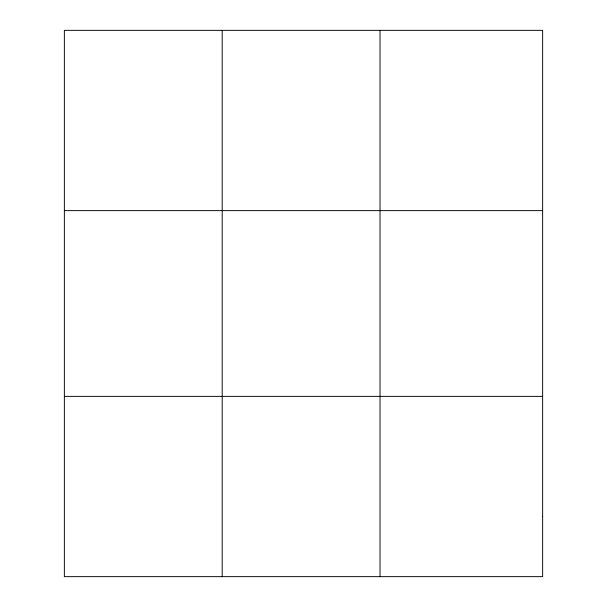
<?xml version="1.0" encoding="UTF-8"?>
<svg xmlns="http://www.w3.org/2000/svg" width="607" height="607" viewBox="0 0 607 607"><rect width="100%" height="100%" fill="white"/><g stroke="black" fill="none" stroke-linecap="round" stroke-linejoin="round"><path stroke-width="0.91" d="M222.192 30.35L222.192 576.65M380.028 30.35L380.028 576.65M64.365 210.629L542.635 210.629M64.365 396.371L542.635 396.371M542.635 516.557L542.635 576.65L64.365 576.65L64.365 30.35L542.635 30.35L542.635 516.557"/></g></svg>
